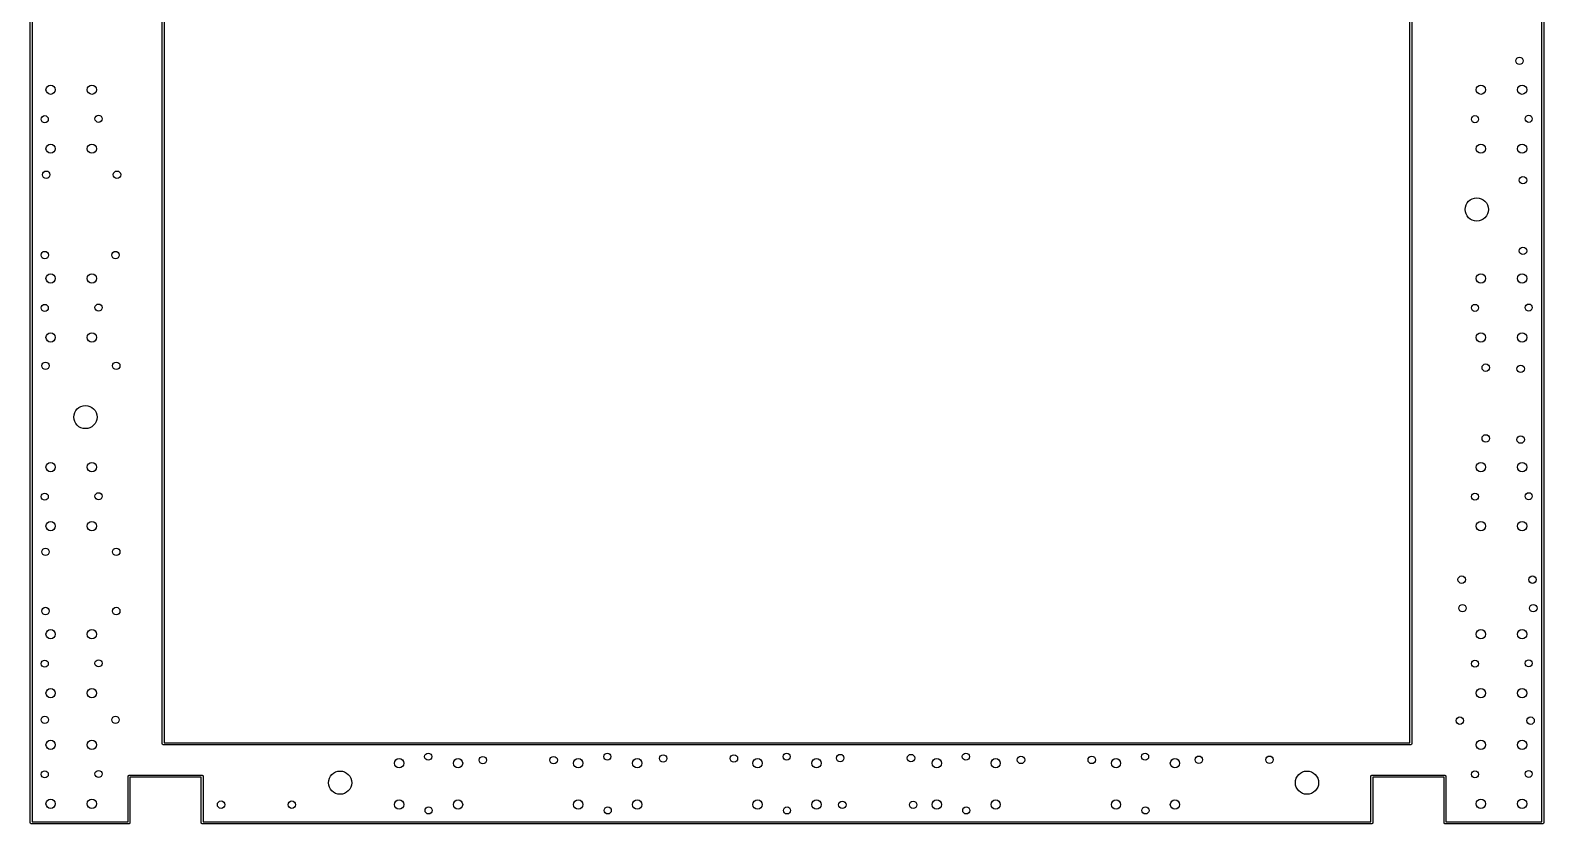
# Model space of a CAD drawing. Extents: x 0.6 to 7.02, y -7.61 to -0.88.
# Drawn here: x 0.6 to 7.02, y -7.61 to -4.25 of the extents above; entities that cross this region are included whole.
import ezdxf

# ---------------------------------------------------------------- set-up
doc = ezdxf.new("R2010")
doc.units = 0
doc.header["$MEASUREMENT"] = 0
doc.layers.add('BLACK', color=7, linetype='CONTINUOUS')

msp = doc.modelspace()

# ---------------------------------------------------------------- linework, layer by layer
at = {"layer": 'BLACK', "linetype": 'CONTINUOUS'}
for p, q in [((1.16106, -7.26981), (1.16106, -1.94269)), ((1.16894, -1.94644), (1.16894, -7.26606)), ((6.45106, -7.26606), (6.45106, -1.94644)), ((6.45894, -1.94269), (6.45894, -7.26981)), ((0.60106, -7.60481), (0.60106, -2.04269)), ((0.60894, -2.04644), (0.60894, -7.60106)), ((7.01106, -7.60106), (7.01106, -2.04644)), ((7.01894, -2.04269), (7.01894, -7.60481)), ((1.16104, -7.27), (1.16106, -7.26981)), ((1.16112, -7.27077), (1.16104, -7.27)), ((1.16135, -7.27151), (1.16112, -7.27077)), ((1.16171, -7.2722), (1.16135, -7.27151)), ((1.1622, -7.2728), (1.16171, -7.2722)), ((1.1628, -7.27329), (1.1622, -7.2728)), ((1.16349, -7.27365), (1.1628, -7.27329)), ((1.16423, -7.27388), (1.16349, -7.27365)), ((1.165, -7.27396), (1.16423, -7.27388)), ((1.16519, -7.27394), (1.165, -7.27396)), ((6.45481, -7.27394), (1.16519, -7.27394)), ((1.16894, -7.26606), (6.45106, -7.26606)), ((6.455, -7.27396), (6.45481, -7.27394)), ((6.45519, -7.27394), (6.455, -7.27396)), ((6.45577, -7.27388), (6.45519, -7.27394)), ((6.45651, -7.27365), (6.45577, -7.27388)), ((6.4572, -7.27329), (6.45651, -7.27365)), ((6.4578, -7.2728), (6.4572, -7.27329)), ((6.45829, -7.2722), (6.4578, -7.2728)), ((6.45865, -7.27151), (6.45829, -7.2722)), ((6.45888, -7.27077), (6.45865, -7.27151)), ((6.45896, -7.27), (6.45888, -7.27077)), ((6.45894, -7.26981), (6.45896, -7.27)), ((1.01604, -7.4075), (1.01612, -7.40673)), ((1.01606, -7.40769), (1.01604, -7.4075)), ((1.01606, -7.60106), (1.01606, -7.40769)), ((1.01612, -7.40673), (1.01635, -7.40599)), ((1.01635, -7.40599), (1.01671, -7.4053)), ((1.01671, -7.4053), (1.0172, -7.4047)), ((1.0172, -7.4047), (1.0178, -7.40421)), ((1.0178, -7.40421), (1.01849, -7.40385)), ((1.01849, -7.40385), (1.01923, -7.40362)), ((1.01923, -7.40362), (1.01981, -7.40356)), ((1.01981, -7.40356), (1.02, -7.40354)), ((1.02, -7.40354), (1.02019, -7.40356)), ((1.02019, -7.40356), (1.32981, -7.40356)), ((1.32606, -7.41144), (1.02394, -7.41144)), ((1.02394, -7.41144), (1.02394, -7.60481)), ((1.32606, -7.60481), (1.32606, -7.41144)), ((1.32981, -7.40356), (1.33, -7.40354)), ((1.33, -7.40354), (1.33019, -7.40356)), ((1.33019, -7.40356), (1.33077, -7.40362)), ((1.33077, -7.40362), (1.33151, -7.40385)), ((1.33151, -7.40385), (1.3322, -7.40421)), ((1.3322, -7.40421), (1.3328, -7.4047)), ((1.3328, -7.4047), (1.33329, -7.4053)), ((1.33329, -7.4053), (1.33365, -7.40599)), ((1.33365, -7.40599), (1.33388, -7.40673)), ((1.33388, -7.40673), (1.33396, -7.4075)), ((1.33396, -7.4075), (1.33394, -7.40769)), ((1.33394, -7.40769), (1.33394, -7.60106)), ((6.28604, -7.4075), (6.28612, -7.40673)), ((6.28606, -7.40769), (6.28604, -7.4075)), ((6.28606, -7.60106), (6.28606, -7.40769)), ((6.28612, -7.40673), (6.28635, -7.40599)), ((6.28635, -7.40599), (6.28671, -7.4053)), ((6.28671, -7.4053), (6.2872, -7.4047)), ((6.2872, -7.4047), (6.2878, -7.40421)), ((6.2878, -7.40421), (6.28849, -7.40385)), ((6.28849, -7.40385), (6.28923, -7.40362)), ((6.28923, -7.40362), (6.28981, -7.40356)), ((6.28981, -7.40356), (6.29, -7.40354)), ((6.29, -7.40354), (6.29019, -7.40356)), ((6.29019, -7.40356), (6.59981, -7.40356)), ((6.59606, -7.41144), (6.29394, -7.41144)), ((6.29394, -7.41144), (6.29394, -7.60481)), ((6.59606, -7.60481), (6.59606, -7.41144)), ((6.59981, -7.40356), (6.6, -7.40354)), ((6.6, -7.40354), (6.60019, -7.40356)), ((6.60019, -7.40356), (6.60077, -7.40362)), ((6.60077, -7.40362), (6.60151, -7.40385)), ((6.60151, -7.40385), (6.6022, -7.40421)), ((6.6022, -7.40421), (6.6028, -7.4047)), ((6.6028, -7.4047), (6.60329, -7.4053)), ((6.60329, -7.4053), (6.60365, -7.40599)), ((6.60365, -7.40599), (6.60388, -7.40673)), ((6.60388, -7.40673), (6.60396, -7.4075)), ((6.60396, -7.4075), (6.60394, -7.40769)), ((6.60394, -7.40769), (6.60394, -7.60106)), ((0.60104, -7.605), (0.60106, -7.60481)), ((0.60112, -7.60577), (0.60104, -7.605)), ((0.60135, -7.60651), (0.60112, -7.60577)), ((0.60171, -7.6072), (0.60135, -7.60651)), ((0.6022, -7.6078), (0.60171, -7.6072)), ((0.6028, -7.60829), (0.6022, -7.6078)), ((0.60349, -7.60865), (0.6028, -7.60829)), ((0.60423, -7.60888), (0.60349, -7.60865)), ((0.605, -7.60896), (0.60423, -7.60888)), ((0.60519, -7.60894), (0.605, -7.60896)), ((1.01981, -7.60894), (0.60519, -7.60894)), ((0.60894, -7.60106), (1.01606, -7.60106)), ((1.02, -7.60896), (1.01981, -7.60894)), ((1.02019, -7.60894), (1.02, -7.60896)), ((1.02077, -7.60888), (1.02019, -7.60894)), ((1.02151, -7.60865), (1.02077, -7.60888)), ((1.0222, -7.60829), (1.02151, -7.60865)), ((1.0228, -7.6078), (1.0222, -7.60829)), ((1.02329, -7.6072), (1.0228, -7.6078)), ((1.02365, -7.60651), (1.02329, -7.6072)), ((1.02388, -7.60577), (1.02365, -7.60651)), ((1.02396, -7.605), (1.02388, -7.60577)), ((1.02394, -7.60481), (1.02396, -7.605)), ((1.32604, -7.605), (1.32606, -7.60481)), ((1.32612, -7.60577), (1.32604, -7.605)), ((1.32635, -7.60651), (1.32612, -7.60577)), ((1.32671, -7.6072), (1.32635, -7.60651)), ((1.3272, -7.6078), (1.32671, -7.6072)), ((1.3278, -7.60829), (1.3272, -7.6078)), ((1.32849, -7.60865), (1.3278, -7.60829)), ((1.32923, -7.60888), (1.32849, -7.60865)), ((1.33, -7.60896), (1.32923, -7.60888)), ((1.33019, -7.60894), (1.33, -7.60896)), ((6.28981, -7.60894), (1.33019, -7.60894)), ((1.33394, -7.60106), (6.28606, -7.60106)), ((6.29, -7.60896), (6.28981, -7.60894)), ((6.29019, -7.60894), (6.29, -7.60896)), ((6.29077, -7.60888), (6.29019, -7.60894)), ((6.29151, -7.60865), (6.29077, -7.60888)), ((6.2922, -7.60829), (6.29151, -7.60865)), ((6.2928, -7.6078), (6.2922, -7.60829)), ((6.29329, -7.6072), (6.2928, -7.6078)), ((6.29365, -7.60651), (6.29329, -7.6072)), ((6.29388, -7.60577), (6.29365, -7.60651)), ((6.29396, -7.605), (6.29388, -7.60577)), ((6.29394, -7.60481), (6.29396, -7.605)), ((6.59604, -7.605), (6.59606, -7.60481)), ((6.59612, -7.60577), (6.59604, -7.605)), ((6.59635, -7.60651), (6.59612, -7.60577)), ((6.59671, -7.6072), (6.59635, -7.60651)), ((6.5972, -7.6078), (6.59671, -7.6072)), ((6.5978, -7.60829), (6.5972, -7.6078)), ((6.59849, -7.60865), (6.5978, -7.60829)), ((6.59923, -7.60888), (6.59849, -7.60865)), ((6.6, -7.60896), (6.59923, -7.60888)), ((6.60019, -7.60894), (6.6, -7.60896)), ((7.01481, -7.60894), (6.60019, -7.60894)), ((6.60394, -7.60106), (7.01106, -7.60106)), ((7.015, -7.60896), (7.01481, -7.60894)), ((7.01519, -7.60894), (7.015, -7.60896)), ((7.01577, -7.60888), (7.01519, -7.60894)), ((7.01651, -7.60865), (7.01577, -7.60888)), ((7.0172, -7.60829), (7.01651, -7.60865)), ((7.0178, -7.6078), (7.0172, -7.60829)), ((7.01829, -7.6072), (7.0178, -7.6078)), ((7.01865, -7.60651), (7.01829, -7.6072)), ((7.01888, -7.60577), (7.01865, -7.60651)), ((7.01896, -7.605), (7.01888, -7.60577)), ((7.01894, -7.60481), (7.01896, -7.605))]:
    msp.add_line(p, q, dxfattribs=at)
at = {"layer": 'BLACK'}
for centre, radius in [((6.91642, -4.37469), 0.01575), ((6.91642, -4.37469), 0.01575), ((0.68744, -4.49732), 0.01969), ((0.68744, -4.49732), 0.01969), ((0.86244, -4.49732), 0.01969), ((0.86244, -4.49732), 0.01969), ((6.7524, -4.49732), 0.01969), ((6.7524, -4.49732), 0.01969), ((6.9274, -4.49732), 0.01969), ((6.9274, -4.49732), 0.01969), ((0.66244, -4.62232), 0.015), ((0.66244, -4.62232), 0.015), ((0.89043, -4.62075), 0.015), ((0.89043, -4.62075), 0.015), ((6.7274, -4.62232), 0.015), ((6.7274, -4.62232), 0.015), ((6.95539, -4.62075), 0.015), ((6.95539, -4.62075), 0.015), ((0.68744, -4.74732), 0.01969), ((0.68744, -4.74732), 0.01969), ((0.86244, -4.74732), 0.01969), ((0.86244, -4.74732), 0.01969), ((6.7524, -4.74732), 0.01969), ((6.7524, -4.74732), 0.01969), ((6.9274, -4.74732), 0.01969), ((6.9274, -4.74732), 0.01969), ((0.66878, -4.85776), 0.01575), ((0.66878, -4.85776), 0.01575), ((0.96878, -4.85776), 0.01575), ((0.96878, -4.85776), 0.01575), ((6.93098, -4.88059), 0.01575), ((6.93098, -4.88059), 0.01575), ((6.735, -5.005), 0.04921), ((6.735, -5.005), 0.04921), ((0.66248, -5.19831), 0.01575), ((0.66248, -5.19831), 0.01575), ((0.96248, -5.19831), 0.01575), ((0.96248, -5.19831), 0.01575), ((6.93098, -5.18059), 0.01575), ((6.93098, -5.18059), 0.01575), ((0.68744, -5.29732), 0.01969), ((0.68744, -5.29732), 0.01969), ((0.86244, -5.29732), 0.01969), ((0.86244, -5.29732), 0.01969), ((6.7524, -5.29732), 0.01969), ((6.7524, -5.29732), 0.01969), ((6.9274, -5.29732), 0.01969), ((6.9274, -5.29732), 0.01969), ((0.66244, -5.42232), 0.015), ((0.66244, -5.42232), 0.015), ((0.89043, -5.42075), 0.015), ((0.89043, -5.42075), 0.015), ((6.7274, -5.42232), 0.015), ((6.7274, -5.42232), 0.015), ((6.95539, -5.42075), 0.015), ((6.95539, -5.42075), 0.015), ((0.68744, -5.54732), 0.01969), ((0.68744, -5.54732), 0.01969), ((0.86244, -5.54732), 0.01969), ((0.86244, -5.54732), 0.01969), ((6.7524, -5.54732), 0.01969), ((6.7524, -5.54732), 0.01969), ((6.9274, -5.54732), 0.01969), ((6.9274, -5.54732), 0.01969), ((0.66563, -5.6676), 0.01575), ((0.66563, -5.6676), 0.01575), ((0.96563, -5.6676), 0.01575), ((0.96563, -5.6676), 0.01575), ((6.77311, -5.67547), 0.01575), ((6.77311, -5.67547), 0.01575), ((6.92114, -5.68059), 0.01575), ((6.92114, -5.68059), 0.01575), ((0.835, -5.885), 0.04921), ((0.835, -5.885), 0.04921), ((6.77311, -5.97547), 0.01575), ((6.77311, -5.97547), 0.01575), ((6.92114, -5.98059), 0.01575), ((6.92114, -5.98059), 0.01575), ((0.68744, -6.09732), 0.01969), ((0.68744, -6.09732), 0.01969), ((0.86244, -6.09732), 0.01969), ((0.86244, -6.09732), 0.01969), ((6.7524, -6.09732), 0.01969), ((6.7524, -6.09732), 0.01969), ((6.9274, -6.09732), 0.01969), ((6.9274, -6.09732), 0.01969), ((0.66244, -6.22232), 0.015), ((0.66244, -6.22232), 0.015), ((0.89043, -6.22075), 0.015), ((0.89043, -6.22075), 0.015), ((6.7274, -6.22232), 0.015), ((6.7274, -6.22232), 0.015), ((6.95539, -6.22075), 0.015), ((6.95539, -6.22075), 0.015), ((0.68744, -6.34732), 0.01969), ((0.68744, -6.34732), 0.01969), ((0.86244, -6.34732), 0.01969), ((0.86244, -6.34732), 0.01969), ((6.7524, -6.34732), 0.01969), ((6.7524, -6.34732), 0.01969), ((6.9274, -6.34732), 0.01969), ((6.9274, -6.34732), 0.01969), ((0.66563, -6.45618), 0.01575), ((0.66563, -6.45618), 0.01575), ((0.96563, -6.45618), 0.01575), ((0.96563, -6.45618), 0.01575), ((6.67114, -6.57429), 0.01575), ((6.67114, -6.57429), 0.01575), ((6.97114, -6.57429), 0.01575), ((6.97114, -6.57429), 0.01575), ((0.66563, -6.70736), 0.01575), ((0.66563, -6.70736), 0.01575), ((0.96563, -6.70736), 0.01575), ((0.96563, -6.70736), 0.01575), ((6.67469, -6.69516), 0.01575), ((6.67469, -6.69516), 0.01575), ((6.97469, -6.69516), 0.01575), ((6.97469, -6.69516), 0.01575), ((0.68744, -6.80559), 0.01969), ((0.68744, -6.80559), 0.01969), ((0.86244, -6.80559), 0.01969), ((0.86244, -6.80559), 0.01969), ((6.7524, -6.80559), 0.01969), ((6.7524, -6.80559), 0.01969), ((6.9274, -6.80559), 0.01969), ((6.9274, -6.80559), 0.01969), ((0.66244, -6.93059), 0.015), ((0.66244, -6.93059), 0.015), ((0.89043, -6.92902), 0.015), ((0.89043, -6.92902), 0.015), ((6.7274, -6.93059), 0.015), ((6.7274, -6.93059), 0.015), ((6.95539, -6.92902), 0.015), ((6.95539, -6.92902), 0.015), ((0.68744, -7.05559), 0.01969), ((0.68744, -7.05559), 0.01969), ((0.86244, -7.05559), 0.01969), ((0.86244, -7.05559), 0.01969), ((6.7524, -7.05559), 0.01969), ((6.7524, -7.05559), 0.01969), ((6.9274, -7.05559), 0.01969), ((6.9274, -7.05559), 0.01969), ((0.66248, -7.16878), 0.01575), ((0.66248, -7.16878), 0.01575), ((0.96248, -7.16878), 0.01575), ((0.96248, -7.16878), 0.01575), ((6.66327, -7.17193), 0.01575), ((6.66327, -7.17193), 0.01575), ((6.96327, -7.17193), 0.01575), ((6.96327, -7.17193), 0.01575), ((0.68744, -7.27449), 0.01969), ((0.68744, -7.27449), 0.01969), ((0.86244, -7.27449), 0.01969), ((0.86244, -7.27449), 0.01969), ((2.28846, -7.32469), 0.015), ((2.28846, -7.32469), 0.015), ((3.04831, -7.32469), 0.015), ((3.04831, -7.32469), 0.015), ((3.28492, -7.33217), 0.01575), ((3.28492, -7.33217), 0.01575), ((3.58492, -7.33217), 0.01575), ((3.58492, -7.33217), 0.01575), ((3.80854, -7.32469), 0.015), ((3.80854, -7.32469), 0.015), ((4.03571, -7.33059), 0.01575), ((4.03571, -7.33059), 0.01575), ((4.33571, -7.33059), 0.01575), ((4.33571, -7.33059), 0.01575), ((4.56839, -7.32469), 0.015), ((4.56839, -7.32469), 0.015), ((5.32862, -7.32469), 0.015), ((5.32862, -7.32469), 0.015), ((6.7524, -7.27449), 0.01969), ((6.7524, -7.27449), 0.01969), ((6.9274, -7.27449), 0.01969), ((6.9274, -7.27449), 0.01969), ((2.16504, -7.35268), 0.01969), ((2.16504, -7.35268), 0.01969), ((2.41504, -7.35268), 0.01969), ((2.41504, -7.35268), 0.01969), ((2.52035, -7.33925), 0.01575), ((2.52035, -7.33925), 0.01575), ((2.82035, -7.33925), 0.01575), ((2.82035, -7.33925), 0.01575), ((2.92488, -7.35268), 0.01969), ((2.92488, -7.35268), 0.01969), ((3.17488, -7.35268), 0.01969), ((3.17488, -7.35268), 0.01969), ((3.68512, -7.35268), 0.01969), ((3.68512, -7.35268), 0.01969), ((3.93512, -7.35268), 0.01969), ((3.93512, -7.35268), 0.01969), ((4.44496, -7.35268), 0.01969), ((4.44496, -7.35268), 0.01969), ((4.69496, -7.35268), 0.01969), ((4.69496, -7.35268), 0.01969), ((4.80224, -7.33846), 0.01575), ((4.80224, -7.33846), 0.01575), ((5.10224, -7.33846), 0.01575), ((5.10224, -7.33846), 0.01575), ((5.2052, -7.35268), 0.01969), ((5.2052, -7.35268), 0.01969), ((5.4552, -7.35268), 0.01969), ((5.4552, -7.35268), 0.01969), ((5.55618, -7.33768), 0.01575), ((5.55618, -7.33768), 0.01575), ((5.85618, -7.33768), 0.01575), ((5.85618, -7.33768), 0.01575), ((0.66244, -7.39949), 0.015), ((0.66244, -7.39949), 0.015), ((0.89043, -7.39791), 0.015), ((0.89043, -7.39791), 0.015), ((1.915, -7.435), 0.04921), ((1.915, -7.435), 0.04921), ((6.015, -7.435), 0.04921), ((6.015, -7.435), 0.04921), ((6.7274, -7.39949), 0.015), ((6.7274, -7.39949), 0.015), ((6.95539, -7.39791), 0.015), ((6.95539, -7.39791), 0.015), ((0.68744, -7.52449), 0.01969), ((0.68744, -7.52449), 0.01969), ((0.86244, -7.52449), 0.01969), ((0.86244, -7.52449), 0.01969), ((2.16504, -7.52768), 0.01969), ((2.16504, -7.52768), 0.01969), ((2.41504, -7.52768), 0.01969), ((2.41504, -7.52768), 0.01969), ((2.92488, -7.52768), 0.01969), ((2.92488, -7.52768), 0.01969), ((3.17488, -7.52768), 0.01969), ((3.17488, -7.52768), 0.01969), ((3.68512, -7.52768), 0.01969), ((3.68512, -7.52768), 0.01969), ((3.93512, -7.52768), 0.01969), ((3.93512, -7.52768), 0.01969), ((4.44496, -7.52768), 0.01969), ((4.44496, -7.52768), 0.01969), ((4.69496, -7.52768), 0.01969), ((4.69496, -7.52768), 0.01969), ((5.2052, -7.52768), 0.01969), ((5.2052, -7.52768), 0.01969), ((5.4552, -7.52768), 0.01969), ((5.4552, -7.52768), 0.01969), ((6.7524, -7.52449), 0.01969), ((6.7524, -7.52449), 0.01969), ((6.9274, -7.52449), 0.01969), ((6.9274, -7.52449), 0.01969), ((1.41012, -7.52823), 0.01575), ((1.41012, -7.52823), 0.01575), ((1.71012, -7.52823), 0.01575), ((1.71012, -7.52823), 0.01575), ((2.29004, -7.55268), 0.015), ((2.29004, -7.55268), 0.015), ((3.04988, -7.55268), 0.015), ((3.04988, -7.55268), 0.015), ((3.81012, -7.55268), 0.015), ((3.81012, -7.55268), 0.015), ((4.04476, -7.52902), 0.01575), ((4.04476, -7.52902), 0.01575), ((4.34476, -7.52902), 0.01575), ((4.34476, -7.52902), 0.01575), ((4.56996, -7.55268), 0.015), ((4.56996, -7.55268), 0.015), ((5.3302, -7.55268), 0.015), ((5.3302, -7.55268), 0.015)]:
    msp.add_circle(centre, radius, dxfattribs=at)

doc.saveas('drawing.dxf')
